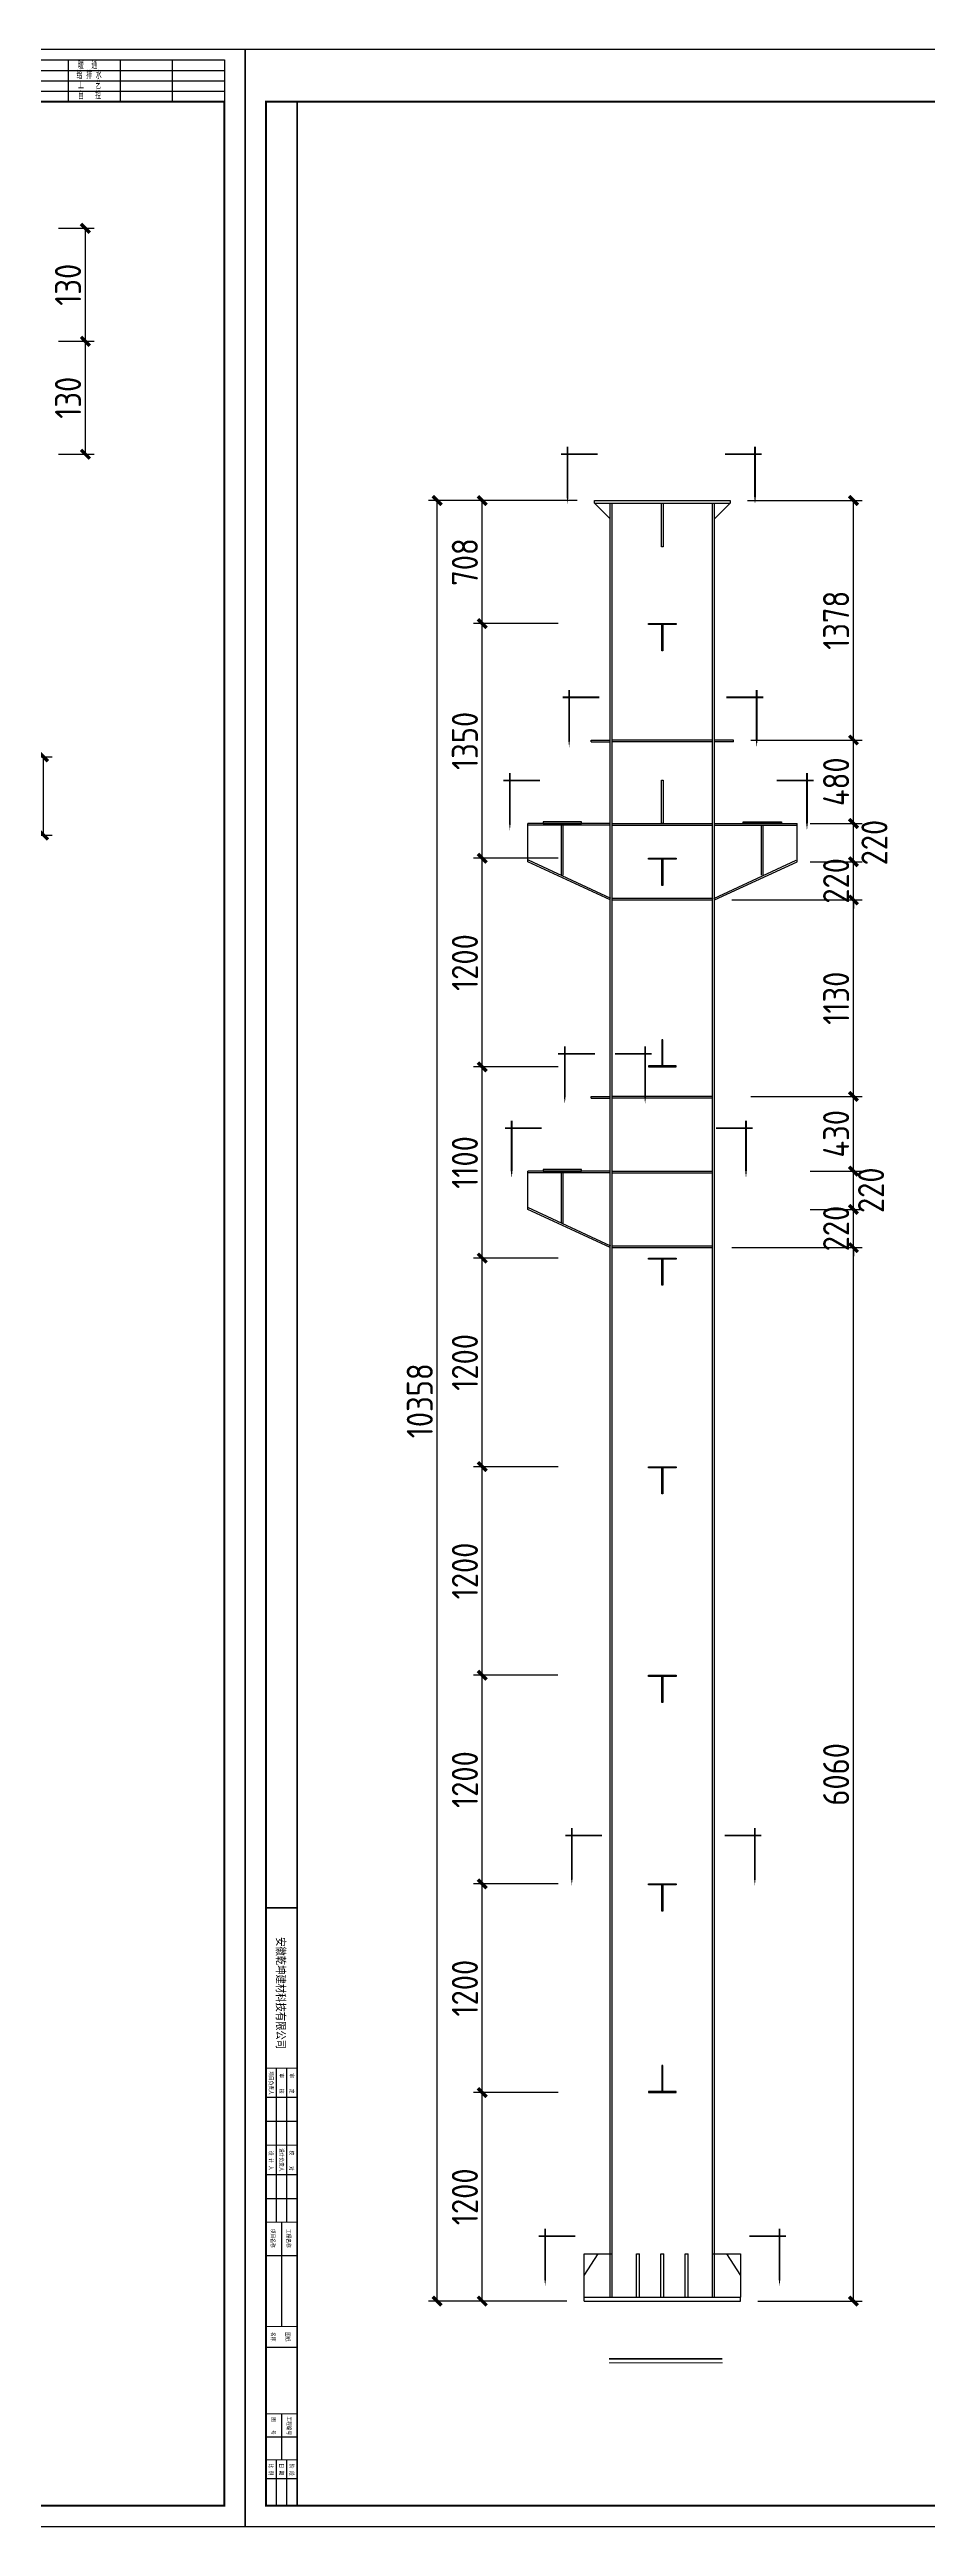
# Model space of a CAD drawing. Extents: x -41778 to 305453, y -85562 to 95360.
# Drawn here: x 59510 to 69604, y -60345 to -31848 of the extents above; entities that cross this region are included whole.
import ezdxf

# ---------------------------------------------------------------- set-up
doc = ezdxf.new("R2010")
doc.units = 0
doc.header["$LTSCALE"] = 1000
doc.header["$MEASUREMENT"] = 0
doc.layers.add('_TCH_MASK', color=7, linetype='Continuous')
doc.layers.add('PUB_TITLE', color=4, linetype='Continuous')
doc.styles.get("Standard").update_dxf_attribs({"font": 'gbenor.shx', "bigfont": 'gbcbig.shx'})
doc.styles.add('图框', font='')
doc.styles.get('图框').set_extended_font_data('SimSun')
doc.dimstyles.get("Standard").update_dxf_attribs({"dimscale": 100, "dimtxt": 3.5, "dimasz": 1, "dimexe": 2.5, "dimexo": 3, "dimgap": 1.5, "dimtad": 1, "dimdec": 0, "dimzin": 0, "dimdsep": 46, "dimtxsty": 'Standard', "dimblk": 'ARCHTICK', "dimcen": 0.09, "dimadec": 0, "dimazin": 0, "dimtfac": 1, "dimtdec": 0, "dimtix": 1, "dimtmove": 2, "dimatfit": 3, "dimfxl": 1, "dimtolj": 1, "dimtzin": 0, "dimarcsym": 0})

# ---------------------------------------------------------------- blocks, each defined once
blk = doc.blocks.new('_ArchTick')
at = {"color": 0, "linetype": 'ByBlock', "const_width": 0.4}
blk.add_lwpolyline([(-0.5, -0.5), (0.5, 0.5)], dxfattribs=at)
blk = doc.blocks.new('*D56')
at = {"layer": '_TCH_MASK', "color": 0, "lineweight": -2}
for p, q in [((59614, -35204), (60023, -35204)), ((59923, -36504), (59923, -35204)), ((59614, -36504), (60023, -36504))]:
    blk.add_line(p, q, dxfattribs=at)
at = {"layer": 'Defpoints', "color": 0}
for p in [(59414, -35204), (59923, -35204), (59414, -36504)]:
    blk.add_point(p, dxfattribs=at)
at = {"layer": '_TCH_MASK', "color": 0, "lineweight": -2, "xscale": 100, "yscale": 100, "zscale": 100}
for p, rotation in [((59923, -35204), 90), ((59923, -36504), 270)]:
    blk.add_blockref('_ArchTick', p, dxfattribs=dict(at, rotation=rotation))
at = {"layer": '_TCH_MASK', "color": 0, "lineweight": 15, "insert": (59723, -35854), "char_height": 300, "attachment_point": 5, "rotation": 90}
blk.add_mtext('\\A1;130', dxfattribs=at)
blk = doc.blocks.new('*D57')
at = {"layer": '_TCH_MASK', "color": 0, "lineweight": -2}
for p, q in [((59614, -33904), (60023, -33904)), ((59923, -35204), (59923, -33904)), ((59614, -35204), (60023, -35204))]:
    blk.add_line(p, q, dxfattribs=at)
at = {"layer": 'Defpoints', "color": 0}
for p in [(59414, -33904), (59923, -33904), (59414, -35204)]:
    blk.add_point(p, dxfattribs=at)
at = {"layer": '_TCH_MASK', "color": 0, "lineweight": -2, "xscale": 100, "yscale": 100, "zscale": 100}
for p, rotation in [((59923, -33904), 90), ((59923, -35204), 270)]:
    blk.add_blockref('_ArchTick', p, dxfattribs=dict(at, rotation=rotation))
at = {"layer": '_TCH_MASK', "color": 0, "lineweight": 15, "insert": (59723, -34554), "char_height": 300, "attachment_point": 5, "rotation": 90}
blk.add_mtext('\\A1;130', dxfattribs=at)
blk = doc.blocks.new('$titleblk$00000095')
for p, q in [((-150, 20), (-150, 0)), ((-150, 20), (0, 20)), ((-150, 15), (-75, 15)), ((-125, 20), (-125, 0)), ((-100, 20), (-100, 0)), ((-75, 20), (-75, 0)), ((-75, 20), (-75, 0)), ((-75, 15), (0, 15)), ((-50, 20), (-50, 0)), ((-25, 20), (-25, 0)), ((0, 20), (0, 0)), ((-150, 10), (-75, 10)), ((-150, 5), (-75, 5)), ((-75, 10), (0, 10)), ((-75, 5), (0, 5))]:
    blk.add_line(p, q)
at = {"width": 0.8}
for s, p in [('建   筑', (-146.4, 15.6)), ('结   构', (-146.4, 10.9)), ('给 排 水', (-71, 10.9)), ('暖  通', (-70.3, 15.7)), ('通   讯', (-146.4, 0.9)), ('电   气', (-146.4, 5.6)), ('工   艺', (-70.3, 6.1)), ('自   控', (-70.3, 1.2))]:
    blk.add_text(s, height=3.51, dxfattribs=at).set_placement(p)
blk = doc.blocks.new('新块')
for p, q in [((-8240, 400), (-8240, 1000)), ((-7780, 400), (-7780, 1000)), ((-6760, 400), (-6760, 1000)), ((-6300, 400), (-6300, 1000)), ((-5200, 400), (-5200, 1000)), ((-3440, 400), (-3440, 1000)), ((-1720, 400), (-1720, 1000)), ((-920, 400), (-920, 1000)), ((-400, 400), (-400, 1000)), ((-5840, 800), (-8800, 800)), ((-5840, 600), (-8800, 600)), ((-5840, 700), (-3840, 700)), ((-2160, 700), (-1280, 700)), ((-400, 800), (-1280, 800)), ((-400, 600), (-1280, 600))]:
    blk.add_line(p, q)
for points, const_width in [([(-11880, 400), (-11880, 1000), (-400, 1000)], 32), ([(-8800, 400), (-8800, 1000)], 20), ([(-7320, 400), (-7320, 1000)], 20), ([(-5840, 400), (-5840, 1000)], 20), ([(-3840, 400), (-3840, 1000)], 20), ([(-2160, 400), (-2160, 1000)], 20), ([(-1280, 400), (-1280, 1000)], 20)]:
    blk.add_lwpolyline(points, dxfattribs=dict(const_width=const_width))
at = {"layer": 'PUB_TITLE'}
blk.add_lwpolyline([(-47560, 0), (0, 0), (0, 33640), (-47560, 33640)], close=True, dxfattribs=at)
at = {"layer": 'PUB_TITLE', "const_width": 40}
blk.add_lwpolyline([(-46560, 400), (-400, 400), (-400, 33240), (-46560, 33240)], close=True, dxfattribs=at)
at = {"layer": 'PUB_TITLE', "const_width": 32}
blk.add_lwpolyline([(-400, 1000), (-46560, 1000)], dxfattribs=at)
at = {"layer": 'PUB_TITLE', "xscale": 40, "yscale": 40, "zscale": 40, "rotation": 90}
blk.add_blockref('$titleblk$00000095', (-46560, 33240), dxfattribs=at)
at = {"style": '图框', "width": 0.8}
for s, height, p in [('安徽乾坤建材科技有限公司', 160, (-11315, 604)), ('项目负责人', 80, (-8739, 457)), ('审    核', 80, (-8702, 659)), ('审    定', 80, (-8701, 854)), ('设计负责人', 80, (-7265, 659)), ('校    对', 80, (-7217, 851)), ('设 计 人', 80, (-7213, 457)), ('项目名称', 80, (-5712, 494)), ('工程名称', 80, (-5712, 794)), ('名称', 80, (-3732, 498)), ('图纸', 80, (-3732, 778)), ('工程编号', 80, (-2112, 803)), ('图   号', 80, (-2098, 504)), ('比 例', 80, (-1211, 457)), ('阶 段', 80, (-1205, 851)), ('日 期', 80, (-1212, 659))]:
    blk.add_text(s, height=height, dxfattribs=at).set_placement(p)
for tag, p in [('审定人', (-8147, 838)), ('校对', (-6621, 837)), ('阶段', (-810, 832)), ('项目负责人', (-8228, 444)), ('审核人', (-8147, 641)), ('设计负责人', (-6745, 649)), ('设计人', (-6659, 447)), ('项目名称', (-5026, 479)), ('工程名称', (-5026, 781)), ('图名', (-3347, 649)), ('图号', (-1657, 502)), ('日期', (-905, 632)), ('比例', (-810, 446))]:
    blk.add_attdef(tag, p, '', height=120)
blk = doc.blocks.new('*D92')
at = {"layer": '_TCH_MASK', "color": 0, "lineweight": -2}
for p, q in [((58501, -39986), (59542, -39986)), ((59442, -40886), (59442, -39986)), ((58501, -40886), (59542, -40886))]:
    blk.add_line(p, q, dxfattribs=at)
at = {"layer": 'Defpoints', "color": 0}
for p in [(58301, -39986), (59442, -39986), (58301, -40886)]:
    blk.add_point(p, dxfattribs=at)
at = {"layer": '_TCH_MASK', "color": 0, "lineweight": -2, "xscale": 100, "yscale": 100, "zscale": 100}
for p, rotation in [((59442, -39986), 90), ((59442, -40886), 270)]:
    blk.add_blockref('_ArchTick', p, dxfattribs=dict(at, rotation=rotation))
at = {"layer": '_TCH_MASK', "color": 0, "lineweight": 15, "insert": (59242, -40436), "char_height": 300, "attachment_point": 5, "rotation": 90}
blk.add_mtext('\\A1;90', dxfattribs=at)
blk = doc.blocks.new('*D115')
at = {"layer": '_TCH_MASK', "color": 0, "lineweight": -2}
for p, q in [((65364, -55352), (64391, -55352)), ((64491, -57752), (64491, -55352)), ((65464, -57752), (64391, -57752))]:
    blk.add_line(p, q, dxfattribs=at)
at = {"layer": 'Defpoints', "color": 0}
for p in [(64491, -55352), (65564, -55352), (65664, -57752)]:
    blk.add_point(p, dxfattribs=at)
at = {"layer": '_TCH_MASK', "color": 0, "lineweight": -2, "xscale": 100, "yscale": 100, "zscale": 100}
for p, rotation in [((64491, -55352), 90), ((64491, -57752), 270)]:
    blk.add_blockref('_ArchTick', p, dxfattribs=dict(at, rotation=rotation))
at = {"layer": '_TCH_MASK', "color": 0, "lineweight": 15, "insert": (64291, -56552), "char_height": 300, "attachment_point": 5, "rotation": 90}
blk.add_mtext('\\A1;1200', dxfattribs=at)
blk = doc.blocks.new('*D116')
at = {"layer": '_TCH_MASK', "color": 0, "lineweight": -2}
for p, q in [((65364, -52952), (64391, -52952)), ((64491, -55352), (64491, -52952)), ((65364, -55352), (64391, -55352))]:
    blk.add_line(p, q, dxfattribs=at)
at = {"layer": 'Defpoints', "color": 0}
for p in [(64491, -52952), (65564, -52952), (65564, -55352)]:
    blk.add_point(p, dxfattribs=at)
at = {"layer": '_TCH_MASK', "color": 0, "lineweight": -2, "xscale": 100, "yscale": 100, "zscale": 100}
for p, rotation in [((64491, -52952), 90), ((64491, -55352), 270)]:
    blk.add_blockref('_ArchTick', p, dxfattribs=dict(at, rotation=rotation))
at = {"layer": '_TCH_MASK', "color": 0, "lineweight": 15, "insert": (64291, -54152), "char_height": 300, "attachment_point": 5, "rotation": 90}
blk.add_mtext('\\A1;1200', dxfattribs=at)
blk = doc.blocks.new('*D117')
at = {"layer": '_TCH_MASK', "color": 0, "lineweight": -2}
for p, q in [((65361, -50552), (64391, -50552)), ((64491, -52952), (64491, -50552)), ((65364, -52952), (64391, -52952))]:
    blk.add_line(p, q, dxfattribs=at)
at = {"layer": 'Defpoints', "color": 0}
for p in [(64491, -50552), (65561, -50552), (65564, -52952)]:
    blk.add_point(p, dxfattribs=at)
at = {"layer": '_TCH_MASK', "color": 0, "lineweight": -2, "xscale": 100, "yscale": 100, "zscale": 100}
for p, rotation in [((64491, -50552), 90), ((64491, -52952), 270)]:
    blk.add_blockref('_ArchTick', p, dxfattribs=dict(at, rotation=rotation))
at = {"layer": '_TCH_MASK', "color": 0, "lineweight": 15, "insert": (64291, -51752), "char_height": 300, "attachment_point": 5, "rotation": 90}
blk.add_mtext('\\A1;1200', dxfattribs=at)
blk = doc.blocks.new('*D118')
at = {"layer": '_TCH_MASK', "color": 0, "lineweight": -2}
for p, q in [((65364, -48152), (64391, -48152)), ((64491, -50552), (64491, -48152)), ((65361, -50552), (64391, -50552))]:
    blk.add_line(p, q, dxfattribs=at)
at = {"layer": 'Defpoints', "color": 0}
for p in [(64491, -48152), (65564, -48152), (65561, -50552)]:
    blk.add_point(p, dxfattribs=at)
at = {"layer": '_TCH_MASK', "color": 0, "lineweight": -2, "xscale": 100, "yscale": 100, "zscale": 100}
for p, rotation in [((64491, -48152), 90), ((64491, -50552), 270)]:
    blk.add_blockref('_ArchTick', p, dxfattribs=dict(at, rotation=rotation))
at = {"layer": '_TCH_MASK', "color": 0, "lineweight": 15, "insert": (64291, -49352), "char_height": 300, "attachment_point": 5, "rotation": 90}
blk.add_mtext('\\A1;1200', dxfattribs=at)
blk = doc.blocks.new('*D119')
at = {"layer": '_TCH_MASK', "color": 0, "lineweight": -2}
for p, q in [((65364, -45752), (64391, -45752)), ((64491, -48152), (64491, -45752)), ((65364, -48152), (64391, -48152))]:
    blk.add_line(p, q, dxfattribs=at)
at = {"layer": 'Defpoints', "color": 0}
for p in [(64491, -45752), (65564, -45752), (65564, -48152)]:
    blk.add_point(p, dxfattribs=at)
at = {"layer": '_TCH_MASK', "color": 0, "lineweight": -2, "xscale": 100, "yscale": 100, "zscale": 100}
for p, rotation in [((64491, -45752), 90), ((64491, -48152), 270)]:
    blk.add_blockref('_ArchTick', p, dxfattribs=dict(at, rotation=rotation))
at = {"layer": '_TCH_MASK', "color": 0, "lineweight": 15, "insert": (64291, -46952), "char_height": 300, "attachment_point": 5, "rotation": 90}
blk.add_mtext('\\A1;1200', dxfattribs=at)
blk = doc.blocks.new('*D120')
at = {"layer": '_TCH_MASK', "color": 0, "lineweight": -2}
for p, q in [((65364, -43552), (64391, -43552)), ((64491, -45752), (64491, -43552)), ((65364, -45752), (64391, -45752))]:
    blk.add_line(p, q, dxfattribs=at)
at = {"layer": 'Defpoints', "color": 0}
for p in [(64491, -43552), (65564, -43552), (65564, -45752)]:
    blk.add_point(p, dxfattribs=at)
at = {"layer": '_TCH_MASK', "color": 0, "lineweight": -2, "xscale": 100, "yscale": 100, "zscale": 100}
for p, rotation in [((64491, -43552), 90), ((64491, -45752), 270)]:
    blk.add_blockref('_ArchTick', p, dxfattribs=dict(at, rotation=rotation))
at = {"layer": '_TCH_MASK', "color": 0, "lineweight": 15, "insert": (64291, -44652), "char_height": 300, "attachment_point": 5, "rotation": 90}
blk.add_mtext('\\A1;1100', dxfattribs=at)
blk = doc.blocks.new('*D121')
at = {"layer": '_TCH_MASK', "color": 0, "lineweight": -2}
for p, q in [((65364, -41152), (64391, -41152)), ((64491, -43552), (64491, -41152)), ((65364, -43552), (64391, -43552))]:
    blk.add_line(p, q, dxfattribs=at)
at = {"layer": 'Defpoints', "color": 0}
for p in [(64491, -41152), (65564, -41152), (65564, -43552)]:
    blk.add_point(p, dxfattribs=at)
at = {"layer": '_TCH_MASK', "color": 0, "lineweight": -2, "xscale": 100, "yscale": 100, "zscale": 100}
for p, rotation in [((64491, -41152), 90), ((64491, -43552), 270)]:
    blk.add_blockref('_ArchTick', p, dxfattribs=dict(at, rotation=rotation))
at = {"layer": '_TCH_MASK', "color": 0, "lineweight": 15, "insert": (64291, -42352), "char_height": 300, "attachment_point": 5, "rotation": 90}
blk.add_mtext('\\A1;1200', dxfattribs=at)
blk = doc.blocks.new('*D122')
at = {"layer": '_TCH_MASK', "color": 0, "lineweight": -2}
for p, q in [((65364, -38452), (64391, -38452)), ((64491, -41152), (64491, -38452)), ((65364, -41152), (64391, -41152))]:
    blk.add_line(p, q, dxfattribs=at)
at = {"layer": 'Defpoints', "color": 0}
for p in [(64491, -38452), (65564, -38452), (65564, -41152)]:
    blk.add_point(p, dxfattribs=at)
at = {"layer": '_TCH_MASK', "color": 0, "lineweight": -2, "xscale": 100, "yscale": 100, "zscale": 100}
for p, rotation in [((64491, -38452), 90), ((64491, -41152), 270)]:
    blk.add_blockref('_ArchTick', p, dxfattribs=dict(at, rotation=rotation))
at = {"layer": '_TCH_MASK', "color": 0, "lineweight": 15, "insert": (64291, -39802), "char_height": 300, "attachment_point": 5, "rotation": 90}
blk.add_mtext('\\A1;1350', dxfattribs=at)
blk = doc.blocks.new('*D123')
at = {"layer": '_TCH_MASK', "color": 0, "lineweight": -2}
for p, q in [((65584, -37036), (64391, -37036)), ((64491, -38452), (64491, -37036)), ((65364, -38452), (64391, -38452))]:
    blk.add_line(p, q, dxfattribs=at)
at = {"layer": 'Defpoints', "color": 0}
for p in [(64491, -37036), (65784, -37036), (65564, -38452)]:
    blk.add_point(p, dxfattribs=at)
at = {"layer": '_TCH_MASK', "color": 0, "lineweight": -2, "xscale": 100, "yscale": 100, "zscale": 100}
for p, rotation in [((64491, -37036), 90), ((64491, -38452), 270)]:
    blk.add_blockref('_ArchTick', p, dxfattribs=dict(at, rotation=rotation))
at = {"layer": '_TCH_MASK', "color": 0, "lineweight": 15, "insert": (64291, -37744), "char_height": 300, "attachment_point": 5, "rotation": 90}
blk.add_mtext('\\A1;708', dxfattribs=at)
blk = doc.blocks.new('*D105')
at = {"layer": '_TCH_MASK', "color": 0, "lineweight": -2}
for p, q in [((65584, -37036), (63872, -37036)), ((63972, -57752), (63972, -37036)), ((65464, -57752), (63872, -57752))]:
    blk.add_line(p, q, dxfattribs=at)
at = {"layer": 'Defpoints', "color": 0}
for p in [(63972, -37036), (65784, -37036), (65664, -57752)]:
    blk.add_point(p, dxfattribs=at)
at = {"layer": '_TCH_MASK', "color": 0, "lineweight": -2, "xscale": 100, "yscale": 100, "zscale": 100}
for p, rotation in [((63972, -37036), 90), ((63972, -57752), 270)]:
    blk.add_blockref('_ArchTick', p, dxfattribs=dict(at, rotation=rotation))
at = {"layer": '_TCH_MASK', "color": 0, "lineweight": 15, "insert": (63772, -47394), "char_height": 300, "attachment_point": 5, "rotation": 90}
blk.add_mtext('\\A1;10358', dxfattribs=at)
blk = doc.blocks.new('*D106')
at = {"layer": '_TCH_MASK', "color": 0, "lineweight": -2}
for p, q in [((67364, -45632), (68864, -45632)), ((68764, -57752), (68764, -45632)), ((67664, -57752), (68864, -57752))]:
    blk.add_line(p, q, dxfattribs=at)
at = {"layer": 'Defpoints', "color": 0}
for p in [(67164, -45632), (68764, -45632), (67464, -57752)]:
    blk.add_point(p, dxfattribs=at)
at = {"layer": '_TCH_MASK', "color": 0, "lineweight": -2, "xscale": 100, "yscale": 100, "zscale": 100}
for p, rotation in [((68764, -45632), 90), ((68764, -57752), 270)]:
    blk.add_blockref('_ArchTick', p, dxfattribs=dict(at, rotation=rotation))
at = {"layer": '_TCH_MASK', "color": 0, "lineweight": 15, "insert": (68564, -51692), "char_height": 300, "attachment_point": 5, "rotation": 90}
blk.add_mtext('\\A1;6060', dxfattribs=at)
blk = doc.blocks.new('*D107')
at = {"layer": '_TCH_MASK', "color": 0, "lineweight": -2}
for p, q in [((68264, -45192), (68864, -45192)), ((68764, -45192), (68764, -45092)), ((68764, -45632), (68764, -45192)), ((67364, -45632), (68864, -45632)), ((68764, -45632), (68764, -45732))]:
    blk.add_line(p, q, dxfattribs=at)
at = {"layer": 'Defpoints', "color": 0}
for p in [(68064, -45192), (68764, -45192), (67164, -45632)]:
    blk.add_point(p, dxfattribs=at)
at = {"layer": '_TCH_MASK', "color": 0, "lineweight": -2, "xscale": 100, "yscale": 100, "zscale": 100}
for p, rotation in [((68764, -45192), 270), ((68764, -45632), 90)]:
    blk.add_blockref('_ArchTick', p, dxfattribs=dict(at, rotation=rotation))
at = {"layer": '_TCH_MASK', "color": 0, "lineweight": 15, "insert": (68564, -45412), "char_height": 300, "attachment_point": 5, "rotation": 90}
blk.add_mtext('\\A1;220', dxfattribs=at)
blk = doc.blocks.new('*D108')
at = {"layer": '_TCH_MASK', "color": 0, "lineweight": -2}
for p, q in [((68264, -44752), (68864, -44752)), ((68764, -45192), (68764, -44752)), ((68264, -45192), (68864, -45192))]:
    blk.add_line(p, q, dxfattribs=at)
at = {"layer": 'Defpoints', "color": 0}
for p in [(68064, -44752), (68764, -44752), (68064, -45192)]:
    blk.add_point(p, dxfattribs=at)
at = {"layer": '_TCH_MASK', "color": 0, "lineweight": -2, "xscale": 100, "yscale": 100, "zscale": 100}
for p, rotation in [((68764, -44752), 90), ((68764, -45192), 270)]:
    blk.add_blockref('_ArchTick', p, dxfattribs=dict(at, rotation=rotation))
at = {"layer": '_TCH_MASK', "color": 0, "lineweight": 15, "insert": (68966, -44972), "char_height": 300, "attachment_point": 5, "rotation": 90}
blk.add_mtext('\\A1;220', dxfattribs=at)
blk = doc.blocks.new('*D109')
at = {"layer": '_TCH_MASK', "color": 0, "lineweight": -2}
for p, q in [((67584, -43892), (68864, -43892)), ((68764, -44752), (68764, -43892)), ((68264, -44752), (68864, -44752))]:
    blk.add_line(p, q, dxfattribs=at)
at = {"layer": 'Defpoints', "color": 0}
for p in [(67384, -43892), (68764, -43892), (68064, -44752)]:
    blk.add_point(p, dxfattribs=at)
at = {"layer": '_TCH_MASK', "color": 0, "lineweight": -2, "xscale": 100, "yscale": 100, "zscale": 100}
for p, rotation in [((68764, -43892), 90), ((68764, -44752), 270)]:
    blk.add_blockref('_ArchTick', p, dxfattribs=dict(at, rotation=rotation))
at = {"layer": '_TCH_MASK', "color": 0, "lineweight": 15, "insert": (68564, -44322), "char_height": 300, "attachment_point": 5, "rotation": 90}
blk.add_mtext('\\A1;430', dxfattribs=at)
blk = doc.blocks.new('*D110')
at = {"layer": '_TCH_MASK', "color": 0, "lineweight": -2}
for p, q in [((67364, -41632), (68864, -41632)), ((68764, -43892), (68764, -41632)), ((67584, -43892), (68864, -43892))]:
    blk.add_line(p, q, dxfattribs=at)
at = {"layer": 'Defpoints', "color": 0}
for p in [(67164, -41632), (68764, -41632), (67384, -43892)]:
    blk.add_point(p, dxfattribs=at)
at = {"layer": '_TCH_MASK', "color": 0, "lineweight": -2, "xscale": 100, "yscale": 100, "zscale": 100}
for p, rotation in [((68764, -41632), 90), ((68764, -43892), 270)]:
    blk.add_blockref('_ArchTick', p, dxfattribs=dict(at, rotation=rotation))
at = {"layer": '_TCH_MASK', "color": 0, "lineweight": 15, "insert": (68564, -42762), "char_height": 300, "attachment_point": 5, "rotation": 90}
blk.add_mtext('\\A1;1130', dxfattribs=at)
blk = doc.blocks.new('*D111')
at = {"layer": '_TCH_MASK', "color": 0, "lineweight": -2}
for p, q in [((68264, -41192), (68864, -41192)), ((68764, -41192), (68764, -41092)), ((68764, -41632), (68764, -41192)), ((67364, -41632), (68864, -41632)), ((68764, -41632), (68764, -41732))]:
    blk.add_line(p, q, dxfattribs=at)
at = {"layer": 'Defpoints', "color": 0}
for p in [(68064, -41192), (68764, -41192), (67164, -41632)]:
    blk.add_point(p, dxfattribs=at)
at = {"layer": '_TCH_MASK', "color": 0, "lineweight": -2, "xscale": 100, "yscale": 100, "zscale": 100}
for p, rotation in [((68764, -41192), 270), ((68764, -41632), 90)]:
    blk.add_blockref('_ArchTick', p, dxfattribs=dict(at, rotation=rotation))
at = {"layer": '_TCH_MASK', "color": 0, "lineweight": 15, "insert": (68564, -41412), "char_height": 300, "attachment_point": 5, "rotation": 90}
blk.add_mtext('\\A1;220', dxfattribs=at)
blk = doc.blocks.new('*D112')
at = {"layer": '_TCH_MASK', "color": 0, "lineweight": -2}
for p, q in [((68264, -40752), (68864, -40752)), ((68764, -41192), (68764, -40752)), ((68264, -41192), (68864, -41192))]:
    blk.add_line(p, q, dxfattribs=at)
at = {"layer": 'Defpoints', "color": 0}
for p in [(68064, -40752), (68764, -40752), (68064, -41192)]:
    blk.add_point(p, dxfattribs=at)
at = {"layer": '_TCH_MASK', "color": 0, "lineweight": -2, "xscale": 100, "yscale": 100, "zscale": 100}
for p, rotation in [((68764, -40752), 90), ((68764, -41192), 270)]:
    blk.add_blockref('_ArchTick', p, dxfattribs=dict(at, rotation=rotation))
at = {"layer": '_TCH_MASK', "color": 0, "lineweight": 15, "insert": (69005, -40972), "char_height": 300, "attachment_point": 5, "rotation": 90}
blk.add_mtext('\\A1;220', dxfattribs=at)
blk = doc.blocks.new('*D113')
at = {"layer": '_TCH_MASK', "color": 0, "lineweight": -2}
for p, q in [((67584, -39792), (68864, -39792)), ((68764, -40752), (68764, -39792)), ((68264, -40752), (68864, -40752))]:
    blk.add_line(p, q, dxfattribs=at)
at = {"layer": 'Defpoints', "color": 0}
for p in [(67384, -39792), (68764, -39792), (68064, -40752)]:
    blk.add_point(p, dxfattribs=at)
at = {"layer": '_TCH_MASK', "color": 0, "lineweight": -2, "xscale": 100, "yscale": 100, "zscale": 100}
for p, rotation in [((68764, -39792), 90), ((68764, -40752), 270)]:
    blk.add_blockref('_ArchTick', p, dxfattribs=dict(at, rotation=rotation))
at = {"layer": '_TCH_MASK', "color": 0, "lineweight": 15, "insert": (68564, -40272), "char_height": 300, "attachment_point": 5, "rotation": 90}
blk.add_mtext('\\A1;480', dxfattribs=at)
blk = doc.blocks.new('*D114')
at = {"layer": '_TCH_MASK', "color": 0, "lineweight": -2}
for p, q in [((67544, -37036), (68864, -37036)), ((68764, -39792), (68764, -37036)), ((67584, -39792), (68864, -39792))]:
    blk.add_line(p, q, dxfattribs=at)
at = {"layer": 'Defpoints', "color": 0}
for p in [(67344, -37036), (68764, -37036), (67384, -39792)]:
    blk.add_point(p, dxfattribs=at)
at = {"layer": '_TCH_MASK', "color": 0, "lineweight": -2, "xscale": 100, "yscale": 100, "zscale": 100}
for p, rotation in [((68764, -37036), 90), ((68764, -39792), 270)]:
    blk.add_blockref('_ArchTick', p, dxfattribs=dict(at, rotation=rotation))
at = {"layer": '_TCH_MASK', "color": 0, "lineweight": 15, "insert": (68564, -38414), "char_height": 300, "attachment_point": 5, "rotation": 90}
blk.add_mtext('\\A1;1378', dxfattribs=at)

msp = doc.modelspace()

# ---------------------------------------------------------------- linework, layer by layer
for p, q in [((65783.9, -37035.9), (67343.9, -37035.9)), ((65783.9, -37067.9), (65783.9, -37035.9)), ((67343.9, -37035.9), (67343.9, -37067.9)), ((65783.9, -37067.9), (67343.9, -37067.9)), ((65783.9, -37067.9), (65963.9, -37247.9)), ((65963.9, -57708.3), (65963.9, -37067.9)), ((65987.9, -57708.3), (65987.9, -37067.9)), ((67139.9, -57708.3), (67139.9, -37067.9)), ((67163.9, -57708.3), (67163.9, -37067.9)), ((67163.9, -37247.9), (67343.9, -37067.9)), ((66403.9, -38452.3), (66723.9, -38452.3)), ((66403.9, -38464.3), (66403.9, -38452.3)), ((66723.9, -38464.3), (66403.9, -38464.3)), ((66557.9, -38764.3), (66557.9, -38464.3)), ((66569.9, -38464.3), (66569.9, -38764.3)), ((66723.9, -38452.3), (66723.9, -38464.3)), ((66569.9, -38764.3), (66557.9, -38764.3)), ((65743.9, -39812.3), (65743.9, -39792.3)), ((65743.9, -39792.3), (65963.9, -39792.3)), ((65743.9, -39812.3), (65963.9, -39812.3)), ((67139.9, -39792.3), (65987.9, -39792.3)), ((67139.9, -39812.3), (65987.9, -39812.3)), ((67383.9, -39792.3), (67163.9, -39792.3)), ((67383.9, -39812.3), (67163.9, -39812.3)), ((67383.9, -39812.3), (67383.9, -39792.3)), ((65963.9, -40752.3), (65013.9, -40752.3)), ((65013.9, -41192.3), (65013.9, -40752.3)), ((65963.9, -40772.3), (65013.9, -40772.3)), ((65403.9, -41346.4), (65403.9, -40772.3)), ((65423.9, -41346.4), (65423.9, -40772.3)), ((65987.9, -40752.3), (67139.9, -40752.3)), ((65987.9, -40772.3), (67139.9, -40772.3)), ((67163.9, -40752.3), (68113.9, -40752.3)), ((67163.9, -40772.3), (68113.9, -40772.3)), ((67703.9, -41346.4), (67703.9, -40772.3)), ((67723.9, -41346.4), (67723.9, -40772.3)), ((68113.9, -41192.3), (68113.9, -40752.3)), ((65963.9, -41632.3), (65013.9, -41192.3)), ((65971.9, -41614), (65021.9, -41174)), ((66403.9, -41152.3), (66723.9, -41152.3)), ((66403.9, -41164.3), (66403.9, -41152.3)), ((66723.9, -41164.3), (66403.9, -41164.3)), ((66557.9, -41464.3), (66557.9, -41164.3)), ((66569.9, -41164.3), (66569.9, -41464.3)), ((66723.9, -41152.3), (66723.9, -41164.3)), ((67155.8, -41614), (68105.8, -41174)), ((67163.9, -41632.3), (68113.9, -41192.3)), ((66569.9, -41464.3), (66557.9, -41464.3)), ((65987.9, -41612.3), (67139.9, -41612.3)), ((65987.9, -41632.3), (67139.9, -41632.3)), ((66569.9, -43240.3), (66557.9, -43240.3)), ((66557.9, -43240.3), (66557.9, -43540.3)), ((66569.9, -43540.3), (66569.9, -43240.3)), ((66723.9, -43540.3), (66403.9, -43540.3)), ((66403.9, -43540.3), (66403.9, -43552.3)), ((66403.9, -43552.3), (66723.9, -43552.3)), ((66723.9, -43552.3), (66723.9, -43540.3)), ((65743.9, -43912.3), (65743.9, -43892.3)), ((65743.9, -43892.3), (65963.9, -43892.3)), ((65743.9, -43912.3), (65963.9, -43912.3)), ((67139.9, -43892.3), (65987.9, -43892.3)), ((67139.9, -43912.3), (65987.9, -43912.3)), ((65963.9, -44752.3), (65013.9, -44752.3)), ((65013.9, -45192.3), (65013.9, -44752.3)), ((65963.9, -44772.3), (65013.9, -44772.3)), ((65403.9, -45350.9), (65403.9, -44772.3)), ((65423.9, -45360.1), (65423.9, -44772.3)), ((65987.9, -44752.3), (67139.9, -44752.3)), ((65987.9, -44772.3), (67139.9, -44772.3)), ((65971.9, -45614), (65013.9, -45170.2)), ((65963.9, -45632.3), (65013.9, -45192.3)), ((65987.9, -45612.3), (67139.9, -45612.3)), ((65987.9, -45632.3), (67139.9, -45632.3)), ((66403.9, -45752.3), (66723.9, -45752.3)), ((66403.9, -45764.3), (66403.9, -45752.3)), ((66723.9, -45764.3), (66403.9, -45764.3)), ((66557.9, -46064.3), (66557.9, -45764.3)), ((66569.9, -45764.3), (66569.9, -46064.3)), ((66723.9, -45752.3), (66723.9, -45764.3)), ((66569.9, -46064.3), (66557.9, -46064.3)), ((66403.9, -48152.3), (66723.9, -48152.3)), ((66403.9, -48164.3), (66403.9, -48152.3)), ((66723.9, -48152.3), (66723.9, -48164.3)), ((66723.9, -48164.3), (66403.9, -48164.3)), ((66557.9, -48464.3), (66557.9, -48164.3)), ((66569.9, -48164.3), (66569.9, -48464.3)), ((66569.9, -48464.3), (66557.9, -48464.3)), ((66403.9, -50552.3), (66723.9, -50552.3)), ((66403.9, -50564.3), (66403.9, -50552.3)), ((66723.9, -50564.3), (66403.9, -50564.3)), ((66557.9, -50864.3), (66557.9, -50564.3)), ((66569.9, -50564.3), (66569.9, -50864.3)), ((66723.9, -50552.3), (66723.9, -50564.3)), ((66569.9, -50864.3), (66557.9, -50864.3)), ((66403.9, -52952.3), (66723.9, -52952.3)), ((66403.9, -52964.3), (66403.9, -52952.3)), ((66723.9, -52964.3), (66403.9, -52964.3)), ((66557.9, -53264.3), (66557.9, -52964.3)), ((66569.9, -52964.3), (66569.9, -53264.3)), ((66723.9, -52952.3), (66723.9, -52964.3)), ((66569.9, -53264.3), (66557.9, -53264.3)), ((66569.9, -55040.3), (66557.9, -55040.3)), ((66557.9, -55040.3), (66557.9, -55340.3)), ((66569.9, -55340.3), (66569.9, -55040.3)), ((66723.9, -55340.3), (66403.9, -55340.3)), ((66403.9, -55340.3), (66403.9, -55352.3)), ((66403.9, -55352.3), (66723.9, -55352.3)), ((66723.9, -55352.3), (66723.9, -55340.3)), ((65663.9, -57208.3), (65987.9, -57208.3)), ((65663.9, -57708.3), (65663.9, -57208.3)), ((65663.9, -57458.3), (65825.9, -57208.3)), ((66267.9, -57208.3), (66299.9, -57208.3)), ((66267.9, -57708.3), (66267.9, -57208.3)), ((66299.9, -57708.3), (66299.9, -57208.3)), ((66547.9, -57208.3), (66579.9, -57208.3)), ((66547.9, -57708.3), (66547.9, -57208.3)), ((66579.9, -57708.3), (66579.9, -57208.3)), ((66827.9, -57208.3), (66859.9, -57208.3)), ((66827.9, -57708.3), (66827.9, -57208.3)), ((66859.9, -57708.3), (66859.9, -57208.3)), ((67139.9, -57208.3), (67463.9, -57208.3)), ((67301.9, -57208.3), (67463.9, -57458.3)), ((67463.9, -57208.3), (67463.9, -57708.3)), ((65663.9, -57708.3), (67463.9, -57708.3)), ((65663.9, -57752.3), (65663.9, -57708.3)), ((65663.9, -57752.3), (67463.9, -57752.3)), ((67463.9, -57752.3), (67463.9, -57708.3))]:
    msp.add_line(p, q)
for points in [[(65472.5, -36416.2, 20, 20, 0), (65472.5, -36871.3, 50, 0, 0), (65472.5, -37076.4, 0, 0, 0)], [(67630.3, -36416.2, 20, 20, 0), (67630.3, -36871.3, 50, 0, 0), (67630.3, -37076.4, 0, 0, 0)], [(65491.2, -39215, 20, 20, 0), (65491.2, -39670.1, 50, 0, 0), (65491.2, -39875.3, 0, 0, 0)], [(67649, -39215, 20, 20, 0), (67649, -39670.1, 50, 0, 0), (67649, -39875.3, 0, 0, 0)], [(64808.4, -40170.3, 20, 20, 0), (64808.4, -40625.5, 50, 0, 0), (64808.4, -40830.6, 0, 0, 0)], [(68228.3, -40170.3, 20, 20, 0), (68228.3, -40625.5, 50, 0, 0), (68228.3, -40830.6, 0, 0, 0)], [(65440.4, -43315, 20, 20, 0), (65440.4, -43770.1, 50, 0, 0), (65440.4, -43975.3, 0, 0, 0)], [(66365.5, -43315, 20, 20, 0), (66365.5, -43770.1, 50, 0, 0), (66365.5, -43975.3, 0, 0, 0)], [(64829.4, -44170.3, 20, 20, 0), (64829.4, -44625.5, 50, 0, 0), (64829.4, -44830.6, 0, 0, 0)], [(67526.6, -44170.3, 20, 20, 0), (67526.6, -44625.5, 50, 0, 0), (67526.6, -44830.6, 0, 0, 0)], [(65521.7, -52308.7, 20, 20, 0), (65521.7, -52763.9, 50, 0, 0), (65521.7, -52969, 0, 0, 0)], [(67628.3, -52308.7, 20, 20, 0), (67628.3, -52763.9, 50, 0, 0), (67628.3, -52969, 0, 0, 0)], [(65215.3, -56918.4, 20, 20, 0), (65215.3, -57373.5, 50, 0, 0), (65215.3, -57578.6, 0, 0, 0)], [(67912.5, -56918.4, 20, 20, 0), (67912.5, -57373.5, 50, 0, 0), (67912.5, -57578.6, 0, 0, 0)]]:
    msp.add_lwpolyline(points, format="xyseb")
at = {"const_width": 20}
for points in [[(65396.4, -36502.2), (65819.4, -36502.2)], [(67706.5, -36502.2), (67283.4, -36502.2)], [(65415, -39301), (65838.1, -39301)], [(67725.1, -39301), (67302.1, -39301)], [(64732.2, -40256.3), (65155.3, -40256.3)], [(68304.4, -40256.3), (67881.4, -40256.3)], [(65364.3, -43401), (65787.3, -43401)], [(66441.6, -43401), (66018.6, -43401)], [(64753.3, -44256.3), (65176.3, -44256.3)], [(67602.7, -44256.3), (67179.7, -44256.3)], [(65445.5, -52394.7), (65868.6, -52394.7)], [(67704.4, -52394.7), (67281.3, -52394.7)], [(65139.2, -57004.4), (65562.2, -57004.4)], [(67988.6, -57004.4), (67565.6, -57004.4)]]:
    msp.add_lwpolyline(points, dxfattribs=at)
for points in [[(66553.9, -37067.9), (66573.9, -37067.9), (66573.9, -37567.9), (66553.9, -37567.9)], [(66553.9, -40252.3), (66573.9, -40252.3), (66573.9, -40752.3), (66553.9, -40752.3)], [(65633.9, -40732.3), (65193.9, -40732.3), (65193.9, -40752.3), (65633.9, -40752.3)], [(67493.9, -40732.3), (67933.9, -40732.3), (67933.9, -40752.3), (67493.9, -40752.3)], [(65633.9, -44732.3), (65193.9, -44732.3), (65193.9, -44752.3), (65633.9, -44752.3)]]:
    msp.add_lwpolyline(points, close=True)
at = {"layer": '_TCH_MASK', "lineweight": 15}
msp.add_line((67256.1, -58461.2), (65950.4, -58461.2), dxfattribs=at)
at = {"layer": '_TCH_MASK', "lineweight": 15, "const_width": 20}
msp.add_lwpolyline([(65950.4, -58415.9), (67256.1, -58415.9)], dxfattribs=at)

# ---------------------------------------------------------------- block references
at = {"layer": '_TCH_MASK', "color": 0, "lineweight": 15, "xscale": 0.5991881125373766, "yscale": 0.5991881125373766, "zscale": 0.5991881126365302, "rotation": 270}
for p in [(41605.9, -60345), (61762.6, -60345)]:
    msp.add_blockref('新块', p, dxfattribs=at)

# ---------------------------------------------------------------- dimensions: what is measured, and where the dimension line sits
at = {"layer": '_TCH_MASK', "lineweight": 15}
for base, p1, p2, override, picture, middle in [((59923.4, -33904.4), (59414.4, -35204.4), (59414.4, -33904.4), {"dimtxt": 3, "dimexe": 1, "dimexo": 2, "dimgap": 0.5, "dimlfac": 0.1}, '*D57', (59723.4, -34554.4)), ((59923.4, -35204.4), (59414.4, -36504.4), (59414.4, -35204.4), {"dimtxt": 3, "dimexe": 1, "dimexo": 2, "dimgap": 0.5, "dimlfac": 0.1}, '*D56', (59723.4, -35854.4)), ((63971.8, -37035.9), (65663.9, -57752.3), (65783.9, -37035.9), {"dimtxt": 3, "dimexe": 1, "dimexo": 2, "dimgap": 0.5, "dimlfac": 0.5}, '*D105', (63771.8, -47394.1)), ((64490.5, -37035.9), (65563.9, -38452.3), (65783.9, -37035.9), {"dimtxt": 3, "dimexe": 1, "dimexo": 2, "dimgap": 0.5, "dimlfac": 0.5}, '*D123', (64290.5, -37744.1)), ((68763.8, -37035.9), (67383.9, -39792.3), (67343.9, -37035.9), {"dimtxt": 3, "dimexe": 1, "dimexo": 2, "dimgap": 0.5, "dimlfac": 0.5}, '*D114', (68563.8, -38414.1)), ((64490.5, -38452.3), (65563.9, -41152.3), (65563.9, -38452.3), {"dimtxt": 3, "dimexe": 1, "dimexo": 2, "dimgap": 0.5, "dimlfac": 0.5}, '*D122', (64290.5, -39802.3)), ((68763.8, -39792.3), (68063.9, -40752.3), (67383.9, -39792.3), {"dimtxt": 3, "dimexe": 1, "dimexo": 2, "dimgap": 0.5, "dimlfac": 0.5}, '*D113', (68563.8, -40272.3)), ((59442.4, -39985.6), (58300.7, -40885.6), (58300.7, -39985.6), {"dimtxt": 3, "dimexe": 1, "dimexo": 2, "dimgap": 0.5, "dimlfac": 0.1}, '*D92', (59242.4, -40435.6)), ((64490.5, -41152.3), (65563.9, -43552.3), (65563.9, -41152.3), {"dimtxt": 3, "dimexe": 1, "dimexo": 2, "dimgap": 0.5, "dimlfac": 0.5}, '*D121', (64290.5, -42352.3)), ((68763.8, -41192.3), (67163.9, -41632.3), (68063.9, -41192.3), {"dimtxt": 3, "dimexe": 1, "dimexo": 2, "dimgap": 0.5, "dimlfac": 0.5}, '*D111', (68563.8, -41412.3)), ((68763.8, -41632.3), (67383.9, -43892.3), (67163.9, -41632.3), {"dimtxt": 3, "dimexe": 1, "dimexo": 2, "dimgap": 0.5, "dimlfac": 0.5}, '*D110', (68563.8, -42762.3)), ((64490.5, -43552.3), (65563.9, -45752.3), (65563.9, -43552.3), {"dimtxt": 3, "dimexe": 1, "dimexo": 2, "dimgap": 0.5, "dimlfac": 0.5}, '*D120', (64290.5, -44652.3)), ((68763.8, -43892.3), (68063.9, -44752.3), (67383.9, -43892.3), {"dimtxt": 3, "dimexe": 1, "dimexo": 2, "dimgap": 0.5, "dimlfac": 0.5}, '*D109', (68563.8, -44322.3)), ((68763.8, -45192.3), (67163.9, -45632.3), (68063.9, -45192.3), {"dimtxt": 3, "dimexe": 1, "dimexo": 2, "dimgap": 0.5, "dimlfac": 0.5}, '*D107', (68563.8, -45412.3)), ((68763.8, -45632.3), (67463.9, -57752.3), (67163.9, -45632.3), {"dimtxt": 3, "dimexe": 1, "dimexo": 2, "dimgap": 0.5, "dimlfac": 0.5}, '*D106', (68563.8, -51692.3)), ((64490.5, -45752.3), (65563.9, -48152.3), (65563.9, -45752.3), {"dimtxt": 3, "dimexe": 1, "dimexo": 2, "dimgap": 0.5, "dimlfac": 0.5}, '*D119', (64290.5, -46952.3)), ((64490.5, -48152.3), (65560.8, -50552.3), (65563.9, -48152.3), {"dimtxt": 3, "dimexe": 1, "dimexo": 2, "dimgap": 0.5, "dimlfac": 0.5}, '*D118', (64290.5, -49352.3)), ((64490.5, -50552.3), (65563.9, -52952.3), (65560.8, -50552.3), {"dimtxt": 3, "dimexe": 1, "dimexo": 2, "dimgap": 0.5, "dimlfac": 0.5}, '*D117', (64290.5, -51752.3)), ((64490.5, -52952.3), (65563.9, -55352.3), (65563.9, -52952.3), {"dimtxt": 3, "dimexe": 1, "dimexo": 2, "dimgap": 0.5, "dimlfac": 0.5}, '*D116', (64290.5, -54152.3)), ((64490.5, -55352.3), (65663.9, -57752.3), (65563.9, -55352.3), {"dimtxt": 3, "dimexe": 1, "dimexo": 2, "dimgap": 0.5, "dimlfac": 0.5}, '*D115', (64290.5, -56552.3))]:
    dim = msp.add_linear_dim(base=base, p1=p1, p2=p2, angle=90, dimstyle='Standard', override=override, dxfattribs=at)
    dim.commit()
    dim.dimension.update_dxf_attribs({"geometry": picture, "text_midpoint": middle})
for base, p1, p2, picture, middle in [((68763.8, -40752.3), (68063.9, -41192.3), (68063.9, -40752.3), '*D112', (69005.1, -40972.3)), ((68763.8, -44752.3), (68063.9, -45192.3), (68063.9, -44752.3), '*D108', (68966.5, -44972.3))]:
    dim = msp.add_linear_dim(base=base, p1=p1, p2=p2, angle=90, dimstyle='Standard', override={"dimtxt": 3, "dimexe": 1, "dimexo": 2, "dimgap": 0.5, "dimlfac": 0.5}, dxfattribs=at)
    dim.commit()
    dim.dimension.update_dxf_attribs({"geometry": picture, "text_midpoint": middle, "dimtype": 160})

doc.saveas('drawing.dxf')
